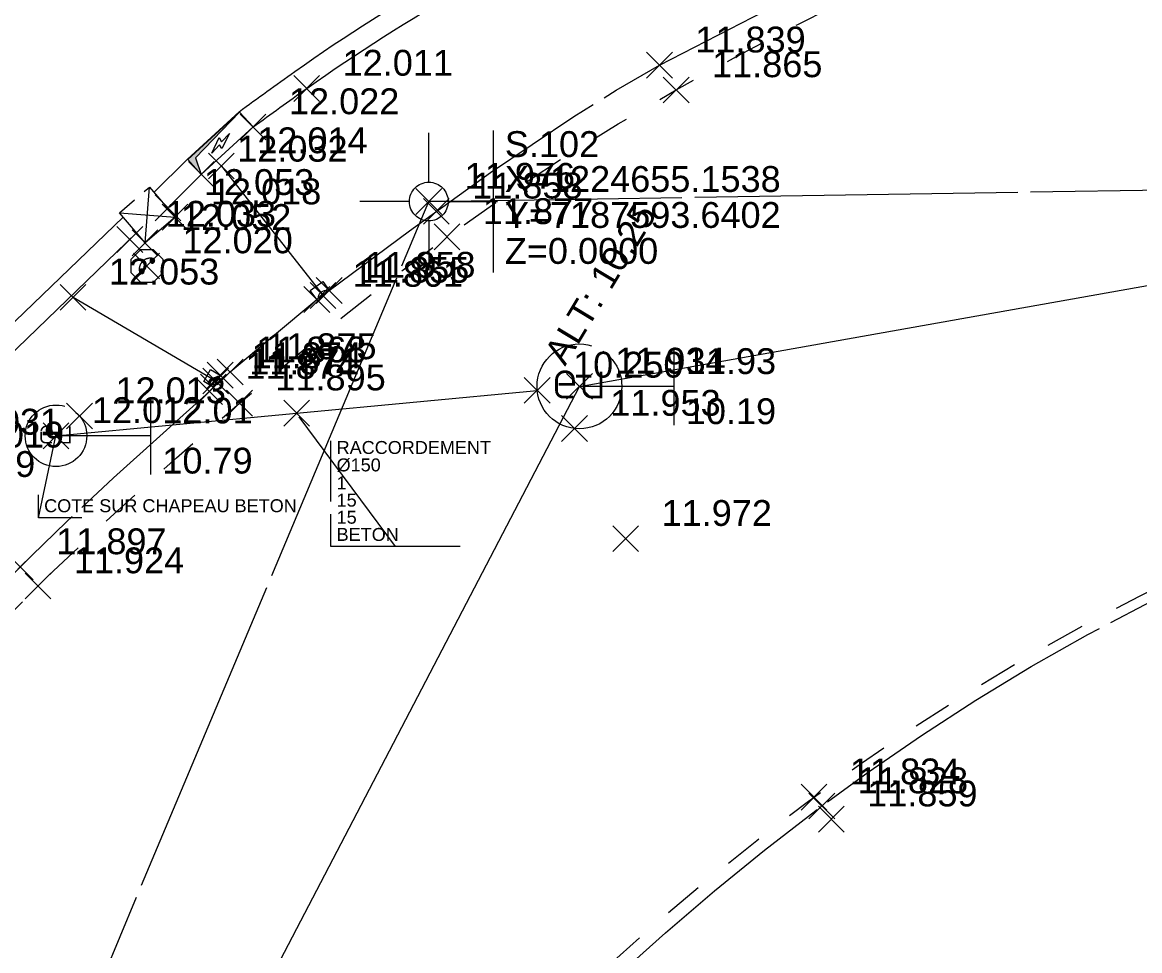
# Model space of a CAD drawing. Header units: metres. Extents: x 1224602 to 1224842, y 7187490 to 7187733.
# Drawn here: x 1224652.01 to 1224660.66, y 7187587.84 to 7187595.03 of the extents above; entities that cross this region are included whole.
import ezdxf
from ezdxf.enums import TextEntityAlignment as Align

# ---------------------------------------------------------------- set-up
doc = ezdxf.new("R2010")
doc.units = ezdxf.units.M
doc.header["$PDMODE"] = 3
doc.header["$PDSIZE"] = 0.1
for name, pattern in [('LL_0822', [2.5, 2.5, 0]), ('LL_0829', [0.6, 0.3, -0.3]), ('SL_1146', [2.5, 2.5, 0]), ('Socle_Continu', [2.5, 2.5, 0]), ('YL_2901', [2.5, 2.5, 0])]:
    doc.linetypes.add(name, pattern=pattern)
for name, color, linetype, lineweight in [('CLOTU_SCS', 212, 'Socle_Continu', 13), ('ELECT_SCS', 1, 'Socle_Continu', 13), ('SIGTA_SCI', 7, 'Socle_Continu', 13), ('SIGTM_PSI', 1, 'Socle_Continu', 13), ('SIGTO_PSI', 255, 'Socle_Continu', 13), ('SIGTO_SCI', 255, 'Socle_Continu', 13), ('TELEC_SCS', 3, 'Socle_Continu', 13), ('VOIRI_SCS', 7, 'Socle_Continu', 13)]:
    doc.layers.add(name, color=color, linetype=linetype, lineweight=lineweight)
for name, color, linetype, lineweight, true_color in [('EAUPL_SCS', 5, 'Socle_Continu', 13, 0x0000ff), ('EAUUS_PSI', 7, 'Socle_Continu', 13, 0x7f3f00), ('EAUUS_SCI', 7, 'Socle_Continu', 13, 0x7f3f00), ('EAUUS_SCS', 7, 'Socle_Continu', 13, 0x7f3f00), ('EAUUS_SCT', 7, 'Socle_Continu', 13, 0x7f3f00), ('SIGTR_PSS', 7, 'Socle_Continu', 13, 0x9966cc), ('SIGTS_PSS', 7, 'Socle_Continu', 13, 0x9966cc)]:
    doc.layers.add(name, color=color, linetype=linetype, lineweight=lineweight, true_color=true_color)
doc.styles.add('Reseaux', font='arial.ttf')
doc.styles.get("Standard").update_dxf_attribs({"font": 'arial.ttf'})
doc.styles.add('Style_2', font='WINGDNG3.TTF')
doc.linetypes.add('BL_0068', pattern='A,0.508,-0.254,["}",Style_2,S=0.254,R=0,X=-0.2,Y=-0.12],0.254', length=1.016)
doc.linetypes.add('CL_0181', pattern='A,3,-0.15,0.4,-0.381,["eu",Standard,S=0.254,R=0,X=-0.2,Y=-0.1],-0.381,0.4,-0.15', length=4.862)

# ---------------------------------------------------------------- blocks, each defined once
blk = doc.blocks.new('YP_1521')
at = {"layer": 'SIGTO_SCI', "color": 7, "linetype": 'Socle_Continu'}
blk.add_point((0, 0), dxfattribs=at)
at = {"layer": 'SIGTA_SCI', "linetype": 'Socle_Continu'}
blk.add_attdef('ALT', (0.2779, 0.0988), '', height=0.2, dxfattribs=at)
at = {"layer": 'SIGTA_SCI', "linetype": 'Socle_Continu', "flags": 9}
blk.add_attdef('CALQUE_ALT', (1.69, -1.1801), '', height=0.2, dxfattribs=at)
at = {"layer": 'SIGTO_SCI', "linetype": 'Socle_Continu', "flags": 9}
for tag, p in [('ID', (1.69, 0.105)), ('NATURE', (1.69, -0.2163)), ('FAMILLE', (1.69, -0.5376)), ('CALQUE', (1.69, -0.8589)), ('PCRS', (1.69, -1.8227))]:
    blk.add_attdef(tag, p, '', height=0.2, dxfattribs=at)
blk = doc.blocks.new('YP_2900')
at = {"layer": 'SIGTO_PSI', "linetype": 'Socle_Continu'}
blk.add_line((0.5, 0), (0, 0), dxfattribs=at)
at = {"layer": 'SIGTO_PSI', "linetype": 'Socle_Continu', "flags": 128}
blk.add_lwpolyline([(0.5, -0.55), (0.5, 0.55)], dxfattribs=at)
at = {"layer": 'SIGTO_PSI', "color": 7, "linetype": 'Socle_Continu'}
blk.add_point((0, 0), dxfattribs=at)
at = {"layer": 'SIGTM_PSI', "color": 1, "linetype": 'Socle_Continu'}
blk.add_attdef('MAT', (0.5885, 0.3448), '', height=0.2, dxfattribs=at)
at = {"layer": 'SIGTM_PSI', "linetype": 'Socle_Continu', "flags": 9}
blk.add_attdef('CALQUE_MAT', (1.5976, -0.695), '', height=0.2, dxfattribs=at)
at = {"layer": 'SIGTO_PSI', "linetype": 'Socle_Continu', "flags": 9}
for tag, p in [('ID', (1.5976, 0.5901)), ('NATURE', (1.5976, 0.2688)), ('FAMILLE', (1.5976, -0.0525)), ('CALQUE', (1.5976, -0.3737)), ('PCRS', (1.5976, -1.0163))]:
    blk.add_attdef(tag, p, '', height=0.2, dxfattribs=at)
at = {"layer": 'SIGTO_PSI', "linetype": 'Socle_Continu'}
for tag, p in [('X=', (0.5885, 0.0746)), ('Y=', (0.5885, -0.2038)), ('Z=', (0.5885, -0.4822))]:
    blk.add_attdef(tag, p, '', height=0.2, dxfattribs=at)
blk = doc.blocks.new('BP_0091')
at = {"layer": 'EAUPL_SCS', "linetype": 'Socle_Continu'}
h = blk.add_hatch(color=256, dxfattribs=at)
h.dxf.hatch_style = 1
h.paths.add_polyline_path([(0.094, 0), (0.906, 0, 0.388383)])
blk.add_line((0.906, 0), (0.094, 0), dxfattribs=at)
at = {"layer": 'EAUPL_SCS', "linetype": 'Socle_Continu', "flags": 128}
blk.add_lwpolyline([(0, 0), (0, 0.505), (1, 0.505), (1, 0)], close=True, dxfattribs=at)
at = {"layer": 'EAUPL_SCS', "linetype": 'Socle_Continu'}
blk.add_arc((0.5, -0.444), 0.602, 47.5494, 132.4506, dxfattribs=at)
at = {"layer": 'EAUPL_SCS', "linetype": 'Socle_Continu', "flags": 9}
for tag, p in [('ID', (1.448, 0.909)), ('NATURE', (1.448, 0.587)), ('CALQUE', (1.448, -0.055)), ('FAMILLE', (1.448, 0.266)), ('PCRS', (1.448, -0.377))]:
    blk.add_attdef(tag, p, '', height=0.2, dxfattribs=at)
blk = doc.blocks.new('CP_0161')
at = {"layer": 'EAUUS_SCS', "linetype": 'Socle_Continu', "const_width": 0.0333, "flags": 128}
for points in [[(-0.071, -0.125), (-0.195, -0.125, -0.405328), (-0.27, -0.05), (-0.27, 0.075, -0.999132), (-0.071, 0.075), (-0.071, 0.025), (-0.245, 0.025)], [(0.054, 0.175), (0.054, -0.038, 0.410802), (0.141, -0.125), (0.253, -0.125), (0.253, 0.175)]]:
    blk.add_lwpolyline(points, format="xyb", dxfattribs=at)
at = {"layer": 'EAUUS_SCS', "linetype": 'Socle_Continu'}
blk.add_circle((0, 0), 0.5, dxfattribs=at)
at = {"layer": 'EAUUS_SCS', "linetype": 'Socle_Continu', "flags": 9}
for tag, p in [('ID', (0.989, 0.577)), ('NATURE', (0.989, 0.255)), ('FAMILLE', (0.989, -0.066)), ('CALQUE', (0.989, -0.387)), ('PCRS', (0.989, -0.709)), ('TYPE', (0.989, -1.03))]:
    blk.add_attdef(tag, p, '', height=0.2, dxfattribs=at)
blk = doc.blocks.new('CP_0162')
at = {"layer": 'EAUUS_SCS', "linetype": 'Socle_Continu', "const_width": 0.025, "flags": 128}
for points in [[(-0.063, -0.111), (-0.174, -0.111, -0.405328), (-0.241, -0.045), (-0.241, 0.067, -0.999132), (-0.063, 0.067), (-0.063, 0.022), (-0.218, 0.022)], [(0.048, 0.155), (0.048, -0.034, 0.410802), (0.125, -0.111), (0.225, -0.111), (0.225, 0.155)]]:
    blk.add_lwpolyline(points, format="xyb", dxfattribs=at)
at = {"layer": 'EAUUS_SCS', "linetype": 'Socle_Continu'}
blk.add_circle((0, 0), 0.5, dxfattribs=at)
at = {"layer": 'EAUUS_SCS', "linetype": 'Socle_Continu', "flags": 9}
for tag, p in [('ID', (0.918, 0.522)), ('NATURE', (0.918, 0.2)), ('FAMILLE', (0.918, -0.121)), ('CALQUE', (0.918, -0.442)), ('PCRS', (0.918, -0.763))]:
    blk.add_attdef(tag, p, '', height=0.2, dxfattribs=at)
blk = doc.blocks.new('IP_0641')
at = {"layer": 'TELEC_SCS', "linetype": 'Socle_Continu'}
h = blk.add_hatch(color=256, dxfattribs=at)
edge = h.paths.add_edge_path()
edge.add_ellipse((0.09, 0.082), major_axis=(0.0254, 0.0254), ratio=1, start_angle=269.1533, end_angle=449.1533, ccw=False)
edge.add_ellipse((0.09, 0.082), major_axis=(0.0254, 0.0254), ratio=1, start_angle=89.1533, end_angle=269.1533, ccw=False)
h = blk.add_hatch(color=256, dxfattribs=at)
edge = h.paths.add_edge_path()
edge.add_ellipse((-0.074, -0.082), major_axis=(0.0254, 0.0254), ratio=1, start_angle=269.0978, end_angle=449.0978, ccw=False)
edge.add_ellipse((-0.074, -0.082), major_axis=(0.0254, 0.0254), ratio=1, start_angle=89.0978, end_angle=269.0978, ccw=False)
at = {"layer": 'TELEC_SCS', "linetype": 'Socle_Continu', "flags": 128}
blk.add_lwpolyline([(0.109, -0.25), (0.257, -0.102), (0.257, 0.102), (0.109, 0.25), (-0.094, 0.25), (-0.243, 0.102), (-0.243, -0.102), (-0.094, -0.25)], close=True, dxfattribs=at)
at = {"layer": 'TELEC_SCS', "linetype": 'Socle_Continu'}
for points in [[(0.09, 0.118, 0.04668), (0.058, 0.121, 0.098491), (-0.007, 0.108, 0.098491), (-0.063, 0.071, 0.098491), (-0.1, 0.015, 0.098491), (-0.113, -0.05, 0.04668), (-0.11, -0.082, 0.098491)], [(0.065, 0.108, 0.003694), (0.065, 0.107, 0.098491), (0.057, 0.096, 0.098491), (0.054, 0.082, 0.098491), (0.057, 0.068, 0.098491), (0.065, 0.057, 0.098491), (0.076, 0.049, 0.098491), (0.09, 0.046, 0.098491), (0.104, 0.049, 0.094763), (0.115, 0.056, 0.098491)], [(0.115, 0.056, 0.003694), (0.115, 0.057, 0.098491), (0.123, 0.068, 0.098491), (0.126, 0.082, 0.098491), (0.123, 0.096, 0.098491), (0.115, 0.107, 0.098491), (0.104, 0.115, 0.098491), (0.09, 0.118, 0.098491), (0.076, 0.115, 0.094763), (0.065, 0.108, 0.098491)], [(-0.099, -0.056, 0.003937), (-0.1, -0.057, 0.098491), (-0.107, -0.068, 0.098491), (-0.11, -0.082, 0.098491), (-0.107, -0.096, 0.098491), (-0.1, -0.107, 0.098491), (-0.088, -0.115, 0.098491), (-0.074, -0.118, 0.098491), (-0.06, -0.115, 0.094518), (-0.049, -0.108, 0.098491)], [(-0.049, -0.108, 0.003937), (-0.049, -0.107, 0.098491), (-0.041, -0.096, 0.098491), (-0.038, -0.082, 0.098491), (-0.041, -0.068, 0.098491), (-0.049, -0.057, 0.098491), (-0.06, -0.049, 0.098491), (-0.074, -0.046, 0.098491), (-0.088, -0.049, 0.094518), (-0.099, -0.056, 0.098491)]]:
    blk.add_lwpolyline(points, format="xyb", dxfattribs=at)
at = {"layer": 'TELEC_SCS', "linetype": 'Socle_Continu', "flags": 9}
for tag, p in [('ID', (0.795, 0.57)), ('NATURE', (0.795, 0.248)), ('FAMILLE', (0.795, -0.073)), ('CALQUE', (0.795, -0.394)), ('PCRS', (0.795, -0.715))]:
    blk.add_attdef(tag, p, '', height=0.2, dxfattribs=at)
blk = doc.blocks.new('SP_1162')
at = {"layer": 'CLOTU_SCS', "linetype": 'Socle_Continu'}
for p, q in [((0, 0), (1, 1)), ((0, 1), (1, 0))]:
    blk.add_line(p, q, dxfattribs=at)
at = {"layer": 'CLOTU_SCS', "linetype": 'Socle_Continu', "flags": 128}
blk.add_lwpolyline([(1, 0), (0, 0), (0, 1), (1, 1)], close=True, dxfattribs=at)
at = {"layer": 'CLOTU_SCS', "linetype": 'Socle_Continu', "flags": 9}
for tag, p in [('ID', (1.089, 0.299)), ('NATURE', (1.089, -0.022)), ('FAMILLE', (1.089, -0.344)), ('CALQUE', (1.089, -0.665)), ('PCRS', (1.089, -0.986))]:
    blk.add_attdef(tag, p, '', height=0.2, dxfattribs=at)
blk = doc.blocks.new('FP_0406')
at = {"layer": 'ELECT_SCS', "linetype": 'Socle_Continu'}
blk.add_hatch(color=256, dxfattribs=at).paths.add_polyline_path([(0, 0), (0, 0.286), (1, 0.286), (0.1, 0.229)])
at = {"layer": 'ELECT_SCS', "linetype": 'Socle_Continu', "flags": 128}
blk.add_lwpolyline([(0, 0.286), (0, 0), (1, 0), (1, 0.286)], close=True, dxfattribs=at)
at = {"layer": 'ELECT_SCS', "linetype": 'Socle_Continu'}
blk.add_lwpolyline([(0, 0), (0, 0.286), (1, 0.286), (0.1, 0.229)], close=True, dxfattribs=at)
at = {"layer": 'ELECT_SCS', "linetype": 'Socle_Continu', "flags": 128}
blk.add_lwpolyline([(0.689, 0.161), (0.466, 0.074), (0.473, 0.136), (0.314, 0.12), (0.54, 0.215), (0.526, 0.147), (0.689, 0.161)], dxfattribs=at)
at = {"layer": 'ELECT_SCS', "linetype": 'Socle_Continu', "flags": 9}
for tag, p in [('ID', (1.244, 0.678)), ('NATURE', (1.244, 0.357)), ('FAMILLE', (1.244, 0.035)), ('CALQUE', (1.244, -0.286)), ('PCRS', (1.244, -0.607))]:
    blk.add_attdef(tag, p, '', height=0.2, dxfattribs=at)
blk = doc.blocks.new('YP_2903')
at = {"layer": 'SIGTR_PSS', "color": 1, "linetype": 'Socle_Continu'}
blk.add_line((0, 0.15), (0, 0.5331), dxfattribs=at)
at = {"layer": 'SIGTR_PSS', "color": 5, "linetype": 'Socle_Continu'}
blk.add_line((-0.15, 0), (-0.5331, 0), dxfattribs=at)
at = {"layer": 'SIGTR_PSS', "color": 3, "linetype": 'Socle_Continu'}
blk.add_line((0.15, 0), (0.5331, 0), dxfattribs=at)
at = {"layer": 'SIGTR_PSS', "color": 2, "linetype": 'Socle_Continu'}
blk.add_line((0, -0.15), (0, -0.5331), dxfattribs=at)
at = {"layer": 'SIGTR_PSS', "color": 4, "linetype": 'Socle_Continu'}
blk.add_circle((0, 0), 0.15, dxfattribs=at)
at = {"layer": 'SIGTR_PSS', "linetype": 'Socle_Continu', "flags": 9}
for tag, p in [('ID', (1.3426, 0.3052)), ('NATURE', (1.3426, -0.0161)), ('FAMILLE', (1.3426, -0.3374)), ('CALQUE', (1.3426, -0.6587)), ('PCRS', (1.3426, -0.98))]:
    blk.add_attdef(tag, p, '', height=0.2, dxfattribs=at)
blk = doc.blocks.new('*U66')
at = {"layer": 'EAUUS_SCI', "linetype": 'Socle_Continu'}
blk.add_line((-0.271, -1.269), (0, 0), dxfattribs=at)
at = {"layer": 'EAUUS_SCI', "linetype": 'Socle_Continu', "flags": 128}
blk.add_lwpolyline([(0.402, -1.269), (-0.271, -1.269), (-0.271, -0.912)], dxfattribs=at)
at = {"layer": 'EAUUS_SCI', "linetype": 'Socle_Continu'}
blk.add_point((0, 0), dxfattribs=at)
at = {"layer": 'EAUUS_SCI', "linetype": 'Socle_Continu', "flags": 9}
for tag, p in [('ID', (1.967, 0.144)), ('NATURE', (1.967, -0.177)), ('FAMILLE', (1.967, -0.499)), ('CALQUE', (1.967, -0.82)), ('PCRS', (1.967, -1.141))]:
    blk.add_attdef(tag, p, '', height=0.2, dxfattribs=at)
at = {"layer": 'EAUUS_SCI', "linetype": 'Socle_Continu'}
blk.add_attdef('TXT', (-0.183, -1.182), '', height=0.2, dxfattribs=at)
blk = doc.blocks.new('CP_2101')
at = {"layer": 'EAUUS_PSI', "linetype": 'Socle_Continu'}
blk.add_line((0.7333, 0), (0, 0), dxfattribs=at)
at = {"layer": 'EAUUS_PSI', "linetype": 'Socle_Continu', "flags": 128}
blk.add_lwpolyline([(0.7333, -0.3), (0.7333, 0.3)], dxfattribs=at)
at = {"layer": 'EAUUS_PSI', "linetype": 'Socle_Continu'}
blk.add_point((0, 0), dxfattribs=at)
at = {"layer": 'EAUUS_PSI', "linetype": 'Socle_Continu', "style": 'Reseaux', "flags": 9}
for tag, p in [('ID', (2.5253, 0.5413)), ('NATURE', (2.5253, 0.22))]:
    blk.add_attdef(tag, p, '', height=0.2, dxfattribs=at)
at = {"layer": 'EAUUS_PSI', "linetype": 'Socle_Continu'}
for tag, p in [('TAMPON', (0.8237, 0.1956)), ('RADIER', (0.8237, -0.192))]:
    blk.add_attdef(tag, text='', height=0.2, dxfattribs=at).set_placement(p, align=Align.MIDDLE_LEFT)
at = {"layer": 'EAUUS_PSI', "linetype": 'Socle_Continu', "flags": 9}
for tag, p in [('FAMILLE', (2.5253, -0.1013)), ('CALQUE', (2.5253, -0.4226))]:
    blk.add_attdef(tag, p, '', height=0.2, dxfattribs=at)
blk = doc.blocks.new('*U68')
at = {"layer": 'EAUUS_SCI', "linetype": 'Socle_Continu'}
blk.add_line((1.531, -2.066), (0, 0), dxfattribs=at)
at = {"layer": 'EAUUS_SCI', "linetype": 'Socle_Continu', "flags": 128}
blk.add_lwpolyline([(2.531, -2.066), (0.531, -2.066), (0.531, -0.427)], dxfattribs=at)
at = {"layer": 'EAUUS_SCI', "linetype": 'Socle_Continu'}
blk.add_point((0, 0), dxfattribs=at)
at = {"layer": 'EAUUS_SCI', "linetype": 'Socle_Continu', "flags": 9}
for tag, p in [('ID', (2.47, 1.418)), ('NATURE', (2.47, 1.097)), ('FAMILLE', (2.47, 0.776)), ('CALQUE', (2.47, 0.454))]:
    blk.add_attdef(tag, p, '', height=0.2, dxfattribs=at)
at = {"layer": 'EAUUS_SCI', "linetype": 'Socle_Continu'}
for tag, p in [('TYPE', (0.62, -0.632)), ('DIAM', (0.62, -0.902)), ('NBR', (0.62, -1.181)), ('LARG', (0.62, -1.447)), ('HAUT', (0.62, -1.712)), ('MATER', (0.62, -1.978))]:
    blk.add_attdef(tag, p, '', height=0.2, dxfattribs=at)
blk = doc.blocks.new('*U58')
at = {"layer": 'EAUUS_PSI', "linetype": 'Socle_Continu'}
blk.add_line((0.7333, 0), (0, 0), dxfattribs=at)
at = {"layer": 'EAUUS_PSI', "linetype": 'Socle_Continu', "flags": 128}
blk.add_lwpolyline([(0.7333, -0.3), (0.7333, 0.3)], dxfattribs=at)
at = {"layer": 'EAUUS_PSI', "linetype": 'Socle_Continu'}
blk.add_point((0, 0), dxfattribs=at)
at = {"layer": 'EAUUS_PSI', "linetype": 'Socle_Continu', "style": 'Reseaux', "flags": 9}
for tag, p in [('ID', (2.5253, 0.5413)), ('NATURE', (2.5253, 0.22))]:
    blk.add_attdef(tag, p, '', height=0.2, dxfattribs=at)
at = {"layer": 'EAUUS_PSI', "linetype": 'Socle_Continu'}
for tag, p in [('TAMPON', (0.8237, 0.1956)), ('RADIER', (0.8237, -0.192))]:
    blk.add_attdef(tag, text='', height=0.2, dxfattribs=at).set_placement(p, align=Align.MIDDLE_LEFT)
at = {"layer": 'EAUUS_PSI', "linetype": 'Socle_Continu', "flags": 9}
for tag, p in [('FAMILLE', (2.5253, -0.1013)), ('CALQUE', (2.5253, -0.4226))]:
    blk.add_attdef(tag, p, '', height=0.2, dxfattribs=at)
blk = doc.blocks.new('CP_0169')
at = {"layer": 'EAUUS_SCI', "linetype": 'Socle_Continu'}
blk.add_point((0, 0), dxfattribs=at)
at = {"layer": 'EAUUS_SCI', "linetype": 'Socle_Continu', "insert": (0.2675, 0.0095), "char_height": 0.2, "attachment_point": 4}
blk.add_mtext_dynamic_manual_height_columns('\\pxql;ALT:', width=0.462726, gutter_width=1, heights=[0], dxfattribs=at)
at = {"layer": 'EAUUS_SCI', "linetype": 'Socle_Continu', "style": 'Reseaux', "flags": 9}
for tag, p in [('ID', (2.0656, 0.1869)), ('NATURE', (2.0656, -0.1344))]:
    blk.add_attdef(tag, p, '', height=0.2, dxfattribs=at)
at = {"layer": 'EAUUS_SCI', "linetype": 'Socle_Continu'}
blk.add_attdef('ALT', text='', height=0.2, dxfattribs=at).set_placement((0.9517, 0.0095), align=Align.MIDDLE_LEFT)
at = {"layer": 'EAUUS_SCI', "linetype": 'Socle_Continu', "flags": 9}
for tag, p in [('FAMILLE', (2.0656, -0.4556)), ('CALQUE', (2.0656, -0.7769)), ('TYPE', (2.0656, -1.0982))]:
    blk.add_attdef(tag, p, '', height=0.2, dxfattribs=at)

msp = doc.modelspace()

# ---------------------------------------------------------------- linework, layer by layer
at = {"layer": 'CLOTU_SCS', "linetype": 'SL_1146', "flags": 128}
for points in [[(1224653.6851, 7187594.3355, -0.005121), (1224654.116, 7187594.6461, -0.024846), (1224655.3393, 7187595.4241, -0.001558), (1224657.0252, 7187596.3753), (1224657.315, 7187596.5376)], [(1224653.7931, 7187594.2175, -0.003171), (1224654.2084, 7187594.5155, -0.024846), (1224655.4183, 7187595.285, -0.001558), (1224657.1034, 7187596.2357), (1224657.3896, 7187596.396)]]:
    msp.add_lwpolyline(points, format="xyb", dxfattribs=at)
for points in [[(1224653.026, 7187593.7103), (1224653.2817, 7187593.9661), (1224653.6851, 7187594.3355)], [(1224653.1342, 7187593.5922), (1224653.3924, 7187593.8505), (1224653.7931, 7187594.2175)], [(1224651.0166, 7187591.8155), (1224652.7876, 7187593.5195)], [(1224651.1308, 7187591.7034), (1224651.1665, 7187591.7377), (1224652.8918, 7187593.3977)]]:
    msp.add_lwpolyline(points, dxfattribs=at)
at = {"layer": 'EAUPL_SCS', "linetype": 'BL_0068', "flags": 128}
for points in [[(1224653.5476, 7187593.9154), (1224654.3347, 7187592.9132)], [(1224652.399, 7187592.8992), (1224653.5038, 7187592.252)]]:
    msp.add_lwpolyline(points, dxfattribs=at)
at = {"layer": 'EAUUS_SCT', "linetype": 'CL_0181', "flags": 128}
for points in [[(1224656.3202, 7187592.2097), (1224684.3159, 7187597.1882)], [(1224644.9001, 7187570.3246), (1224656.3202, 7187592.2097)], [(1224652.2671, 7187591.8273), (1224655.9931, 7187592.1789)]]:
    msp.add_lwpolyline(points, dxfattribs=at)
at = {"layer": 'SIGTS_PSS', "linetype": 'YL_2901', "flags": 128}
msp.add_lwpolyline([(1224634.276, 7187497.942), (1224637.589, 7187551.832), (1224655.1538, 7187593.6402), (1224718.643, 7187594.665)], dxfattribs=at)
at = {"layer": 'VOIRI_SCS', "linetype": 'LL_0829', "flags": 128}
for points in [[(1224626.1468, 7187507.1255), (1224626.5211, 7187507.1686), (1224627.5631, 7187507.3186), (1224628.5442, 7187507.5852), (1224628.9715, 7187507.7972), (1224629.4084, 7187508.1066), (1224629.8178, 7187508.435), (1224630.1518, 7187508.77), (1224630.681, 7187509.335), (1224631.3532, 7187510.0847, 0.02522), (1224632.9187, 7187512.0781, 0.014512), (1224634.5638, 7187514.555, 0.098052), (1224635.5328, 7187517.1156, 0.026815), (1224635.7386, 7187518.9348), (1224635.9129, 7187521.8824), (1224636.0994, 7187525.273), (1224636.4686, 7187532.0582), (1224636.644, 7187535.205), (1224636.8084, 7187538.3665), (1224636.8603, 7187539.359), (1224637.2005, 7187545.57), (1224637.2706, 7187546.6846, -0.038044), (1224637.4666, 7187549.1938, -0.007798), (1224637.9038, 7187551.7467, -0.018751), (1224638.3688, 7187553.8002, -0.001515), (1224638.8837, 7187555.7109), (1224639.1545, 7187556.7038), (1224639.434, 7187557.6635), (1224640.5656, 7187561.4369), (1224641.3538, 7187564.078), (1224641.6461, 7187565.1036), (1224642.4362, 7187567.8232), (1224643.4051, 7187571.0944), (1224644.8882, 7187576.1919), (1224646.0902, 7187580.3371), (1224646.5484, 7187581.7383), (1224646.7955, 7187582.4329), (1224647.0638, 7187583.1192), (1224647.3674, 7187583.8145), (1224647.6975, 7187584.498), (1224648.0512, 7187585.1702), (1224648.4284, 7187585.8364), (1224648.8177, 7187586.4814), (1224649.2281, 7187587.1199), (1224649.6575, 7187587.7457), (1224650.1065, 7187588.3577), (1224650.5052, 7187588.8677), (1224650.9186, 7187589.366), (1224651.3467, 7187589.8517), (1224651.7894, 7187590.3237), (1224652.1274, 7187590.6646), (1224652.2467, 7187590.7812), (1224652.7176, 7187591.2245), (1224653.1991, 7187591.6564), (1224653.6882, 7187592.0801), (1224654.4884, 7187592.7476), (1224654.8973, 7187593.07), (1224655.2943, 7187593.3671), (1224655.3143, 7187593.3816), (1224655.7408, 7187593.6804), (1224656.176, 7187593.9666), (1224656.6191, 7187594.241), (1224657.069, 7187594.504), (1224657.5372, 7187594.7632), (1224658.011, 7187595.0116), (1224658.4898, 7187595.2499), (1224658.8611, 7187595.4264), (1224658.9732, 7187595.4783), (1224659.9512, 7187595.9097), (1224660.9413, 7187596.3167), (1224661.7645, 7187596.6358), (1224662.1801, 7187596.7833), (1224662.5993, 7187596.9181), (1224663.0229, 7187597.0364), (1224663.1603, 7187597.0705), (1224663.4514, 7187597.1358), (1224663.8831, 7187597.2226), (1224664.3152, 7187597.3092), (1224664.9681, 7187597.4464), (1224665.1474, 7187597.4781), (1224665.9895, 7187597.591), (1224666.6551, 7187597.6633), (1224666.9974, 7187597.694), (1224667.3221, 7187597.7172), (1224668.66, 7187597.7752), (1224672.7823, 7187597.9423), (1224678.9142, 7187598.2376), (1224682.0095, 7187598.3887), (1224683.0996, 7187598.4468), (1224689.7999, 7187598.7595)], [(1224644.0777, 7187501.5491), (1224644.0338, 7187501.5012), (1224643.7437, 7187501.8525), (1224643.4, 7187502.3856), (1224642.9063, 7187503.2279, -0.027651), (1224642.1391, 7187504.7232, -0.022541), (1224641.3561, 7187506.7201, -0.043092), (1224640.7863, 7187509.0238, -0.028132), (1224640.5735, 7187511.1427, -0.024631), (1224640.583, 7187512.8879), (1224641.255, 7187525.1714), (1224641.6281, 7187532.2712), (1224641.9927, 7187538.915), (1224642.3097, 7187544.7839, -0.030432), (1224642.6721, 7187549.0092, -0.025828), (1224643.3876, 7187552.5751, -0.008562), (1224643.6822, 7187553.6528), (1224645.1163, 7187558.5672), (1224647.4744, 7187566.6267), (1224649.6833, 7187574.2165), (1224651.1626, 7187579.2972), (1224651.5443, 7187580.2977), (1224651.9447, 7187581.2881), (1224652.1579, 7187581.7763), (1224652.3828, 7187582.2583), (1224652.6218, 7187582.7327), (1224652.8772, 7187583.1982), (1224653.1552, 7187583.661), (1224653.4506, 7187584.1139), (1224653.7615, 7187584.5576), (1224654.0859, 7187584.9924), (1224654.422, 7187585.4191), (1224654.7677, 7187585.8381), (1224655.4804, 7187586.6551), (1224655.8225, 7187587.0218), (1224656.1761, 7187587.3776), (1224656.5405, 7187587.7227), (1224656.9152, 7187588.0573), (1224657.2994, 7187588.3815), (1224657.6926, 7187588.6957), (1224658.0942, 7187588.9999), (1224658.1368, 7187589.0312), (1224658.5036, 7187589.2942), (1224658.9205, 7187589.578), (1224659.3449, 7187589.8503), (1224659.7766, 7187590.1102), (1224660.2155, 7187590.3567), (1224660.6615, 7187590.589), (1224661.1146, 7187590.8061), (1224661.5745, 7187591.0071), (1224662.0413, 7187591.191), (1224662.5388, 7187591.3672), (1224662.7044, 7187591.4231), (1224663.372, 7187591.6424), (1224664.2906, 7187591.936), (1224664.5861, 7187592.0248), (1224665.2003, 7187592.193), (1224665.8212, 7187592.3317), (1224666.4544, 7187592.4352), (1224667.0921, 7187592.5122), (1224667.4073, 7187592.5449), (1224667.7312, 7187592.5768), (1224668.3708, 7187592.6297), (1224669.1615, 7187592.6684), (1224669.9534, 7187592.6894), (1224673.1058, 7187592.8127), (1224674.4, 7187592.888), (1224680.4973, 7187593.1701), (1224681.0636, 7187593.1912), (1224682.0861, 7187593.2406), (1224682.0901, 7187593.3234), (1224684.1433, 7187593.4194), (1224685.1512, 7187593.4655), (1224697.2736, 7187593.9865), (1224699.2475, 7187594.0792), (1224702.348, 7187594.1989), (1224703.5652, 7187594.2621), (1224708.9294, 7187594.5052), (1224709.7551, 7187594.5458), (1224709.9312, 7187594.7166)]]:
    msp.add_lwpolyline(points, format="xyb", dxfattribs=at)
at = {"layer": 'VOIRI_SCS', "linetype": 'LL_0822', "flags": 128}
for points in [[(1224654.3828, 7187592.9519), (1224655.0041, 7187593.4132), (1224655.6327, 7187593.866), (1224656.2757, 7187594.2981), (1224656.6046, 7187594.502), (1224656.9397, 7187594.6953), (1224657.8443, 7187595.1613), (1224658.7564, 7187595.6123), (1224659.5976, 7187595.9951), (1224660.4519, 7187596.3489), (1224660.8588, 7187596.507), (1224661.3167, 7187596.677), (1224661.7535, 7187596.8284), (1224662.1944, 7187596.9667), (1224663.1442, 7187597.2196)], [(1224653.6163, 7187592.3216), (1224654.2865, 7187592.8821)], [(1224645.8562, 7187580.2765), (1224646.1518, 7187581.2642), (1224646.477, 7187582.2484), (1224646.6538, 7187582.7358), (1224646.8431, 7187583.2182), (1224647.1508, 7187583.9209), (1224647.4875, 7187584.6107), (1224647.8475, 7187585.2897), (1224648.2252, 7187585.9602), (1224648.2317, 7187585.9715), (1224648.617, 7187586.6231), (1224649.0272, 7187587.2738), (1224649.4624, 7187587.9063), (1224649.6915, 7187588.2139), (1224649.9293, 7187588.5146), (1224650.431, 7187589.1009), (1224650.6177, 7187589.3119), (1224650.9428, 7187589.6794), (1224651.4592, 7187590.2534), (1224651.991, 7187590.8121), (1224652.3476, 7187591.1612), (1224652.7125, 7187591.5019), (1224653.4563, 7187592.1697)]]:
    msp.add_lwpolyline(points, dxfattribs=at)
msp.add_lwpolyline([(1224647.1616, 7187498.5961), (1224646.6629, 7187498.828), (1224646.2361, 7187499.1207), (1224645.8598, 7187499.4641), (1224645.4973, 7187499.8515), (1224645.1293, 7187500.2435), (1224644.7808, 7187500.6284), (1224644.4672, 7187501.0417), (1224644.0777, 7187501.5491), (1224643.4812, 7187502.4223), (1224642.9861, 7187503.2548, -0.032483), (1224642.2132, 7187504.7649, -0.019871), (1224641.4474, 7187506.7487, -0.04358), (1224640.8802, 7187509.051, -0.026917), (1224640.6705, 7187511.1282, -0.025481), (1224640.6777, 7187512.8736), (1224641.3563, 7187525.1763), (1224641.7412, 7187532.2908), (1224642.0869, 7187538.8984), (1224642.402, 7187544.7639, -0.039951), (1224642.7597, 7187548.9939, -0.018811), (1224643.4942, 7187552.5839, -0.010668), (1224643.7735, 7187553.6304), (1224645.2025, 7187558.5606), (1224647.561, 7187566.6046), (1224649.7774, 7187574.2053), (1224651.248, 7187579.2694), (1224651.6344, 7187580.2707), (1224652.0387, 7187581.2626), (1224652.2531, 7187581.7521), (1224652.4787, 7187582.2357), (1224652.7177, 7187582.7124), (1224652.956, 7187583.152), (1224652.9723, 7187583.1808), (1224653.244, 7187583.6401), (1224653.5323, 7187584.0901), (1224653.836, 7187584.5308), (1224654.1539, 7187584.9621), (1224654.485, 7187585.3841), (1224654.8282, 7187585.7968), (1224655.1824, 7187586.2002), (1224655.5463, 7187586.5942), (1224655.8946, 7187586.954), (1224656.2506, 7187587.3054), (1224656.6144, 7187587.6481), (1224656.9863, 7187587.9819), (1224657.3662, 7187588.3065), (1224657.7543, 7187588.6218), (1224658.1507, 7187588.9274), (1224658.1969, 7187588.9619), (1224658.5556, 7187589.223), (1224658.9688, 7187589.5079), (1224659.39, 7187589.7811), (1224659.819, 7187590.0416), (1224660.2557, 7187590.2885), (1224660.6998, 7187590.5209), (1224661.1512, 7187590.7377), (1224661.6095, 7187590.9381), (1224662.0746, 7187591.121), (1224662.5821, 7187591.2977), (1224662.7164, 7187591.3409), (1224663.0403, 7187591.4415), (1224663.3643, 7187591.5421), (1224664.326, 7187591.8544), (1224664.6013, 7187591.9386), (1224665.2279, 7187592.1106), (1224665.8617, 7187592.2527), (1224666.4857, 7187592.3583), (1224667.1143, 7187592.4343), (1224667.4237, 7187592.4622), (1224667.7452, 7187592.4854), (1224668.377, 7187592.5201), (1224669.9536, 7187592.5881), (1224673.1223, 7187592.7408), (1224674.3894, 7187592.78), (1224680.5152, 7187593.0681), (1224680.8485, 7187593.0822), (1224681.068, 7187593.1051), (1224682.1005, 7187593.1454), (1224683.8791, 7187593.2179), (1224685.1614, 7187593.2768), (1224697.2856, 7187593.7985), (1224699.1818, 7187593.881)], format="xyb", dxfattribs=at)

# ---------------------------------------------------------------- block references
at = {"layer": 'CLOTU_SCS', "color": 6, "linetype": 'Socle_Continu', "xscale": 0.3051690182134637, "yscale": 0.3051690182134637, "rotation": 40.52755495597989}
msp.add_blockref('SP_1162', (1224652.9569, 7187593.3215), dxfattribs=at)
at = {"layer": 'EAUPL_SCS', "linetype": 'Socle_Continu', "yscale": 0.17}
for p, xscale, rotation in [((1224654.2865, 7187592.8821), 0.1188925494562703, 35.94921288682158), ((1224653.4855, 7187592.2044), 0.1061382802509577, 59.97577443208628)]:
    msp.add_blockref('BP_0091', p, dxfattribs=dict(at, xscale=xscale, rotation=rotation))
at = {"layer": 'EAUUS_PSI', "linetype": 'Socle_Continu'}
for name, p, values in [('*U58', (1224656.3202, 7187592.2097), {'TAMPON': '11.93', 'RADIER': '10.19'}), ('CP_2101', (1224652.2671, 7187591.8273), {'TAMPON': '12.01', 'RADIER': '10.79'})]:
    msp.add_blockref(name, p, dxfattribs=at).add_auto_attribs(values)
at = {"layer": 'EAUUS_SCI', "linetype": 'Socle_Continu', "rotation": 58.86660347726853}
msp.add_blockref('CP_0169', (1224655.9931, 7187592.1789), dxfattribs=at).add_auto_attribs({'ALT': '10.25'})
at = {"layer": 'EAUUS_SCI', "linetype": 'Socle_Continu', "xscale": 0.5, "yscale": 0.5, "zscale": 0.5}
for name, p, values in [('*U68', (1224654.1301, 7187592.0031), {'TYPE': 'RACCORDEMENT', 'DIAM': 'Ø150', 'NBR': '1', 'LARG': '15', 'HAUT': '15', 'MATER': 'BETON'}), ('*U66', (1224652.2671, 7187591.8273), {'TXT': 'COTE SUR CHAPEAU BETON'})]:
    msp.add_blockref(name, p, dxfattribs=at).add_auto_attribs(values)
at = {"layer": 'EAUUS_SCS', "linetype": 'Socle_Continu'}
for name, p, xscale, yscale in [('CP_0161', (1224656.3202, 7187592.2097), 0.6570141627951078, 0.6570141627951078), ('CP_0162', (1224652.2671, 7187591.8273), 0.476828561780428, 0.476828561780428)]:
    msp.add_blockref(name, p, dxfattribs=dict(at, xscale=xscale, yscale=yscale))
at = {"layer": 'ELECT_SCS', "linetype": 'Socle_Continu', "xscale": 0.5434097077800275, "yscale": 0.5434097077800275, "rotation": 42.4813719760152}
msp.add_blockref('FP_0406', (1224653.3924, 7187593.8505), dxfattribs=at)
at = {"layer": 'SIGTO_PSI', "color": 193, "linetype": 'Socle_Continu'}
msp.add_blockref('YP_2900', (1224655.1538, 7187593.6402), dxfattribs=at).add_auto_attribs({'MAT': 'S.102', 'X=': 'X=1224655.1538', 'Y=': 'Y=7187593.6402', 'Z=': 'Z=0.0000'})
at = {"layer": 'SIGTO_SCI', "linetype": 'Socle_Continu'}
ref = msp.add_blockref('YP_1521', (1224656.9397, 7187594.6953), dxfattribs=at)
ref.add_attrib('ALT', '11.839', (1224657.2176, 7187594.7941), dxfattribs={"layer": 'SIGTA_SCI', "linetype": 'Socle_Continu', "height": 0.2})
ref = msp.add_blockref('YP_1521', (1224654.2084, 7187594.5155), dxfattribs=at)
ref.add_attrib('ALT', '12.011', (1224654.4864, 7187594.6143), dxfattribs={"layer": 'SIGTA_SCI', "linetype": 'Socle_Continu', "height": 0.2})
ref = msp.add_blockref('YP_1521', (1224657.069, 7187594.504), dxfattribs=at)
ref.add_attrib('ALT', '11.865', (1224657.3469, 7187594.6028), dxfattribs={"layer": 'SIGTA_SCI', "linetype": 'Socle_Continu', "height": 0.2})
ref = msp.add_blockref('YP_1521', (1224653.7931, 7187594.2175), dxfattribs=at)
ref.add_attrib('ALT', '12.022', (1224654.0711, 7187594.3163), dxfattribs={"layer": 'SIGTA_SCI', "linetype": 'Socle_Continu', "height": 0.2})
ref = msp.add_blockref('YP_1521', (1224653.3924, 7187593.8505), dxfattribs=at)
ref.add_attrib('ALT', '12.032', (1224653.6703, 7187593.9493), dxfattribs={"layer": 'SIGTA_SCI', "linetype": 'Socle_Continu', "height": 0.2})
ref = msp.add_blockref('YP_1521', (1224653.5476, 7187593.9154), dxfattribs=at)
ref.add_attrib('ALT', '12.014', (1224653.8255, 7187594.0142), dxfattribs={"layer": 'SIGTA_SCI', "linetype": 'Socle_Continu', "height": 0.2})
ref = msp.add_blockref('YP_1521', (1224653.1342, 7187593.5922), dxfattribs=at)
ref.add_attrib('ALT', '12.053', (1224653.4121, 7187593.691), dxfattribs={"layer": 'SIGTA_SCI', "linetype": 'Socle_Continu', "height": 0.2})
ref = msp.add_blockref('YP_1521', (1224655.1538, 7187593.6402), dxfattribs=at)
ref.add_attrib('ALT', '11.976', (1224655.4317, 7187593.739), dxfattribs={"layer": 'SIGTA_SCI', "linetype": 'Socle_Continu', "height": 0.2})
ref = msp.add_blockref('YP_1521', (1224653.1889, 7187593.5198), dxfattribs=at)
ref.add_attrib('ALT', '12.018', (1224653.4668, 7187593.6186), dxfattribs={"layer": 'SIGTA_SCI', "linetype": 'Socle_Continu', "height": 0.2})
ref = msp.add_blockref('YP_1521', (1224655.2115, 7187593.5649), dxfattribs=at)
ref.add_attrib('ALT', '11.858', (1224655.4895, 7187593.6636), dxfattribs={"layer": 'SIGTA_SCI', "linetype": 'Socle_Continu', "height": 0.2})
ref = msp.add_blockref('YP_1521', (1224652.839, 7187593.3469), dxfattribs=at)
ref.add_attrib('ALT', '12.033', (1224653.1169, 7187593.4457), dxfattribs={"layer": 'SIGTA_SCI', "linetype": 'Socle_Continu', "height": 0.2})
ref = msp.add_blockref('YP_1521', (1224652.9569, 7187593.3215), dxfattribs=at)
ref.add_attrib('ALT', '12.052', (1224653.2348, 7187593.4203), dxfattribs={"layer": 'SIGTA_SCI', "linetype": 'Socle_Continu', "height": 0.2})
ref = msp.add_blockref('YP_1521', (1224655.2943, 7187593.3671), dxfattribs=at)
ref.add_attrib('ALT', '11.877', (1224655.5722, 7187593.4658), dxfattribs={"layer": 'SIGTA_SCI', "linetype": 'Socle_Continu', "height": 0.2})
ref = msp.add_blockref('YP_1521', (1224652.9683, 7187593.1412), dxfattribs=at)
ref.add_attrib('ALT', '12.020', (1224653.2463, 7187593.24), dxfattribs={"layer": 'SIGTA_SCI', "linetype": 'Socle_Continu', "height": 0.2})
ref = msp.add_blockref('YP_1521', (1224652.399, 7187592.8992), dxfattribs=at)
ref.add_attrib('ALT', '12.053', (1224652.6769, 7187592.998), dxfattribs={"layer": 'SIGTA_SCI', "linetype": 'Socle_Continu', "height": 0.2})
ref = msp.add_blockref('YP_1521', (1224654.3347, 7187592.9132), dxfattribs=at)
ref.add_attrib('ALT', '11.855', (1224654.6127, 7187593.0119), dxfattribs={"layer": 'SIGTA_SCI', "linetype": 'Socle_Continu', "height": 0.2})
ref = msp.add_blockref('YP_1521', (1224654.3828, 7187592.9519), dxfattribs=at)
ref.add_attrib('ALT', '11.858', (1224654.6607, 7187593.0507), dxfattribs={"layer": 'SIGTA_SCI', "linetype": 'Socle_Continu', "height": 0.2})
ref = msp.add_blockref('YP_1521', (1224654.2865, 7187592.8821), dxfattribs=at)
ref.add_attrib('ALT', '11.861', (1224654.5645, 7187592.9809), dxfattribs={"layer": 'SIGTA_SCI', "linetype": 'Socle_Continu', "height": 0.2})
ref = msp.add_blockref('YP_1521', (1224653.5386, 7187592.2963), dxfattribs=at)
ref.add_attrib('ALT', '11.868', (1224653.8166, 7187592.395), dxfattribs={"layer": 'SIGTA_SCI', "linetype": 'Socle_Continu', "height": 0.2})
ref = msp.add_blockref('YP_1521', (1224653.6163, 7187592.3216), dxfattribs=at)
ref.add_attrib('ALT', '11.875', (1224653.8943, 7187592.4203), dxfattribs={"layer": 'SIGTA_SCI', "linetype": 'Socle_Continu', "height": 0.2})
ref = msp.add_blockref('YP_1521', (1224653.4855, 7187592.2044), dxfattribs=at)
ref.add_attrib('ALT', '11.871', (1224653.7634, 7187592.3031), dxfattribs={"layer": 'SIGTA_SCI', "linetype": 'Socle_Continu', "height": 0.2})
ref = msp.add_blockref('YP_1521', (1224653.5038, 7187592.252), dxfattribs=at)
ref.add_attrib('ALT', '11.874', (1224653.7818, 7187592.3508), dxfattribs={"layer": 'SIGTA_SCI', "linetype": 'Socle_Continu', "height": 0.2})
ref = msp.add_blockref('YP_1521', (1224656.3202, 7187592.2097), dxfattribs=at)
ref.add_attrib('ALT', '11.934', (1224656.5981, 7187592.3085), dxfattribs={"layer": 'SIGTA_SCI', "linetype": 'Socle_Continu', "height": 0.2})
ref = msp.add_blockref('YP_1521', (1224653.4563, 7187592.1697), dxfattribs=at)
ref.add_attrib('ALT', '11.874', (1224653.7342, 7187592.2685), dxfattribs={"layer": 'SIGTA_SCI', "linetype": 'Socle_Continu', "height": 0.2})
ref = msp.add_blockref('YP_1521', (1224655.9931, 7187592.1789), dxfattribs=at)
ref.add_attrib('ALT', '10.250', (1224656.2711, 7187592.2777), dxfattribs={"layer": 'SIGTA_SCI', "linetype": 'Socle_Continu', "height": 0.2})
ref = msp.add_blockref('YP_1521', (1224653.6882, 7187592.0801), dxfattribs=at)
ref.add_attrib('ALT', '11.895', (1224653.9661, 7187592.1789), dxfattribs={"layer": 'SIGTA_SCI', "linetype": 'Socle_Continu', "height": 0.2})
ref = msp.add_blockref('YP_1521', (1224652.4497, 7187591.9806), dxfattribs=at)
ref.add_attrib('ALT', '12.013', (1224652.7277, 7187592.0794), dxfattribs={"layer": 'SIGTA_SCI', "linetype": 'Socle_Continu', "height": 0.2})
ref = msp.add_blockref('YP_1521', (1224656.2813, 7187591.8835), dxfattribs=at)
ref.add_attrib('ALT', '11.953', (1224656.5592, 7187591.9823), dxfattribs={"layer": 'SIGTA_SCI', "linetype": 'Socle_Continu', "height": 0.2})
ref = msp.add_blockref('YP_1521', (1224652.2671, 7187591.8273), dxfattribs=at)
ref.add_attrib('ALT', '12.012', (1224652.5451, 7187591.9261), dxfattribs={"layer": 'SIGTA_SCI', "linetype": 'Socle_Continu', "height": 0.2})
ref = msp.add_blockref('YP_1521', (1224651.1665, 7187591.7377), dxfattribs=at)
ref.add_attrib('ALT', '12.031', (1224651.4445, 7187591.8365), dxfattribs={"layer": 'SIGTA_SCI', "linetype": 'Socle_Continu', "height": 0.2})
ref = msp.add_blockref('YP_1521', (1224651.1977, 7187591.6377), dxfattribs=at)
ref.add_attrib('ALT', '12.019', (1224651.4757, 7187591.7365), dxfattribs={"layer": 'SIGTA_SCI', "linetype": 'Socle_Continu', "height": 0.2})
ref = msp.add_blockref('YP_1521', (1224650.9744, 7187591.4102), dxfattribs=at)
ref.add_attrib('ALT', '12.019', (1224651.2524, 7187591.509), dxfattribs={"layer": 'SIGTA_SCI', "linetype": 'Socle_Continu', "height": 0.2})
ref = msp.add_blockref('YP_1521', (1224656.6782, 7187591.0312), dxfattribs=at)
ref.add_attrib('ALT', '11.972', (1224656.9561, 7187591.13), dxfattribs={"layer": 'SIGTA_SCI', "linetype": 'Socle_Continu', "height": 0.2})
ref = msp.add_blockref('YP_1521', (1224651.991, 7187590.8121), dxfattribs=at)
ref.add_attrib('ALT', '11.897', (1224652.269, 7187590.9109), dxfattribs={"layer": 'SIGTA_SCI', "linetype": 'Socle_Continu', "height": 0.2})
ref = msp.add_blockref('YP_1521', (1224652.1274, 7187590.6646), dxfattribs=at)
ref.add_attrib('ALT', '11.924', (1224652.4053, 7187590.7634), dxfattribs={"layer": 'SIGTA_SCI', "linetype": 'Socle_Continu', "height": 0.2})
ref = msp.add_blockref('YP_1521', (1224658.1368, 7187589.0312), dxfattribs=at)
ref.add_attrib('ALT', '11.834', (1224658.4147, 7187589.1299), dxfattribs={"layer": 'SIGTA_SCI', "linetype": 'Socle_Continu', "height": 0.2})
ref = msp.add_blockref('YP_1521', (1224658.1969, 7187588.9619), dxfattribs=at)
ref.add_attrib('ALT', '11.828', (1224658.4749, 7187589.0607), dxfattribs={"layer": 'SIGTA_SCI', "linetype": 'Socle_Continu', "height": 0.2})
ref = msp.add_blockref('YP_1521', (1224658.2702, 7187588.8606), dxfattribs=at)
ref.add_attrib('ALT', '11.859', (1224658.5481, 7187588.9594), dxfattribs={"layer": 'SIGTA_SCI', "linetype": 'Socle_Continu', "height": 0.2})
at = {"layer": 'SIGTR_PSS', "linetype": 'Socle_Continu'}
msp.add_blockref('YP_2903', (1224655.1538, 7187593.6402), dxfattribs=at)
at = {"layer": 'TELEC_SCS', "linetype": 'Socle_Continu', "xscale": 0.5, "yscale": 0.5, "zscale": 0.5}
msp.add_blockref('IP_0641', (1224652.9683, 7187593.1412), dxfattribs=at)

doc.saveas('drawing.dxf')
